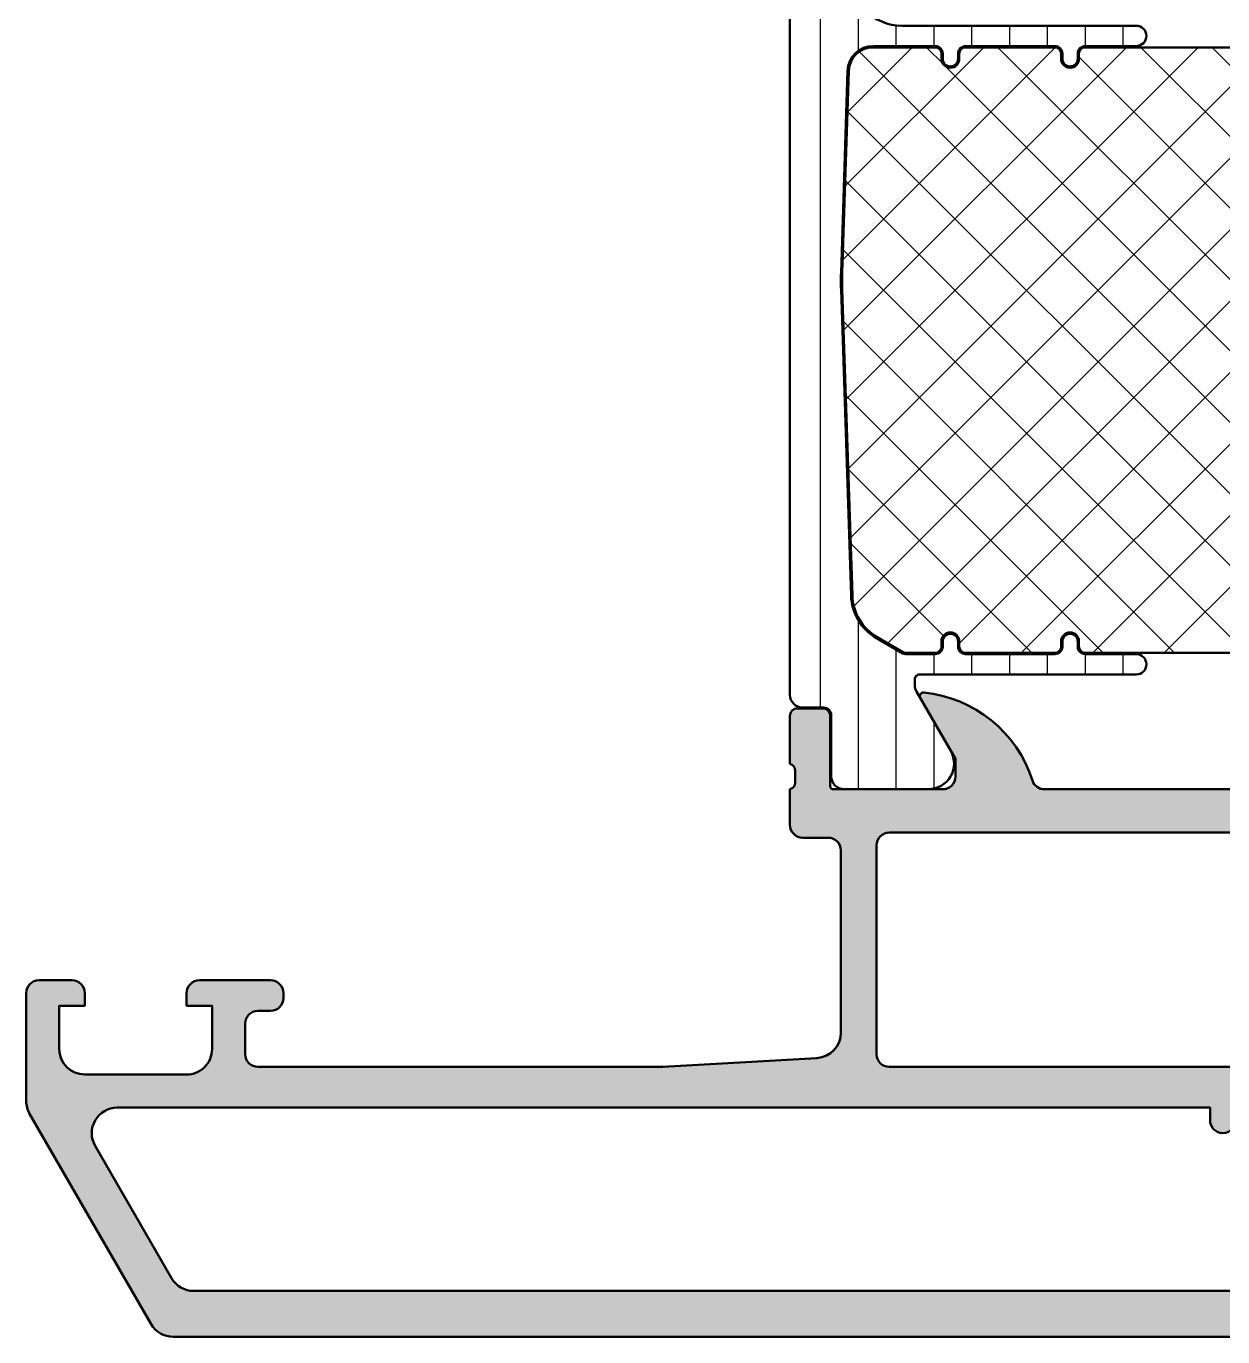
# Model space of a CAD drawing. Extents: x 0 to 94, y 1 to 85.
# Drawn here: x 0 to 47, y 1 to 52.5 of the extents above; entities that cross this region are included whole.
import ezdxf

# ---------------------------------------------------------------- set-up
doc = ezdxf.new("R2010")
doc.units = 0
for name, color, linetype, lineweight in [('0S-Alu contour', 7, 'Continuous', 50), ('0S-Alu hatch', 252, 'Continuous', 25), ('0S-Plastic contour', 254, 'Continuous', 50), ('0S-Plastic hatch', 253, 'Continuous', 25), ('0S-PT contour', 91, 'Continuous', 50), ('0S-PT hatch', 103, 'Continuous', 25)]:
    doc.layers.add(name, color=color, linetype=linetype, lineweight=lineweight)

# ---------------------------------------------------------------- blocks, each defined once
blk = doc.blocks.new('284163__CD37706F_D395_4E23_A7D4_A0CE91E773E0___7D90B9B9_1B23_477F_A422_43624CDB668D_')
at = {"layer": '0S-Plastic hatch'}
h = blk.add_hatch(dxfattribs=at)
h.set_pattern_fill('ANSI31', color=256, scale=0.4680000000000001, angle=45, style=0)
h.set_pattern_definition([(90, (0, 0), (-1.4859, 0), [])])
edge = h.paths.add_edge_path()
edge.add_line((30.00003665586419, 58.78999250437644), (30.00003665586422, 26.20998650437637))
edge.add_arc((30.50003665586422, 26.20998650437637), 0.5, 180, 270.0000000000081)
edge.add_line((30.50003665586429, 25.70998650437637), (31.32036932912176, 25.70998650437648))
edge.add_ellipse((31.32036932912177, 25.40998650437642), major_axis=(-0.3000000000000647, 0), ratio=1, start_angle=180, end_angle=270.0000000000007, ccw=False)
edge.add_line((31.62036932912183, 25.40998650437642), (31.62003469981566, 23.00998812144017))
edge.add_arc((32.12003067725435, 23.00998548181517), 0.4999959774456543, 179.9996975182267, 270.0003024811965)
edge.add_line((32.12003331687951, 22.50998950437649), (35.43519600369568, 22.50998950437649))
edge.add_arc((35.44707344677556, 23.50991896506141), 0.9999999999998763, 269.3194566383534, 389.9999965993499)
edge.add_line((36.31309888023615, 24.00991891366054), (34.96702393913387, 26.34138942201761))
edge.add_ellipse((35.40003665586415, 26.59138939631712), major_axis=(-0.4999999999998948, 0), ratio=1, start_angle=0, end_angle=29.99999659934548, ccw=False)
edge.add_line((34.90003665586426, 26.59138939631715), (34.90003665586423, 26.8100022334565))
edge.add_ellipse((35.10003665586421, 26.8100022334565), major_axis=(-0.1999999999999815, 0), ratio=1, start_angle=269.99999999999795, end_angle=360, ccw=False)
edge.add_line((35.10003665586422, 27.01000223345648), (43.60003665586424, 27.01000223345643))
edge.add_arc((43.60003665586425, 27.41000223345642), 0.3999999999999879, 269.999999999998, 449.9999999999979)
edge.add_line((43.60003665586427, 27.81000223345641), (41.60003665586432, 27.81000223345644))
edge.add_ellipse((41.60003665586435, 28.1100022334565), major_axis=(-0.3000000000000575, 0), ratio=1, start_angle=0, end_angle=89.99999999999591, ccw=False)
edge.add_line((41.30003665586428, 28.11000223345649), (41.3000366558642, 28.31000223345652))
edge.add_arc((41.00003665586423, 28.31000223345652), 0.2999999999999687, 0, 180)
edge.add_line((40.70003665586426, 28.31000223345652), (40.70003665586435, 28.11000223345662))
edge.add_ellipse((40.40003665586417, 28.11000223345656), major_axis=(-0.3000000000001748, 0), ratio=1, start_angle=90.000000000015, end_angle=180, ccw=False)
edge.add_line((40.40003665586425, 27.81000223345638), (36.90003665586425, 27.81000223345647))
edge.add_ellipse((36.90003665586426, 28.11000223345649), major_axis=(-0.300000000000022, 0), ratio=1, start_angle=0, end_angle=89.99999999999733, ccw=False)
edge.add_line((36.60003665586424, 28.11000223345649), (36.60003665586413, 28.31000223345652))
edge.add_arc((36.30003665586415, 28.31000223345652), 0.2999999999999829, 0, 180)
edge.add_line((36.00003665586417, 28.31000223345652), (36.00003665586425, 28.11000223345656))
edge.add_ellipse((35.70003665586423, 28.11000223345652), major_axis=(-0.3000000000000256, 0), ratio=1, start_angle=90.00000000000682, end_angle=180, ccw=False)
edge.add_line((35.70003665586426, 27.8100022334565), (34.53593504066382, 27.81000223345652))
edge.add_ellipse((34.53593504066384, 28.010002233088), major_axis=(-0.1999999996314727, 0), ratio=1, start_angle=59.99999999999301, end_angle=89.99999999999392, ccw=False)
edge.add_line((34.43593504084808, 27.83679715265027), (33.39913255755735, 28.43539521648166))
edge.add_ellipse((34.39913239212839, 30.16744611064351), major_axis=(-1.999999992277242, 0), ratio=1, start_angle=1.7229977105125158, end_angle=60.00000534461242, ccw=False)
edge.add_line((32.40003665586426, 30.10731120930062), (32.00541722590028, 42.13200459598545))
edge.add_ellipse((42.00003665584349, 42.46000223345704), major_axis=(-9.99999999997926, 0), ratio=1, start_angle=-1.8796251589935764, end_angle=1.8796251589964754, ccw=False)
edge.add_line((32.00541722590025, 42.78799987092812), (32.26319157721832, 50.72280199720378))
edge.add_ellipse((33.26265352021472, 50.69000223345658), major_axis=(-1.000000000000002, 0), ratio=1, start_angle=269.9999999999992, end_angle=358.12037484100546, ccw=False)
edge.add_line((33.26265352021473, 51.69000223345658), (35.70003665586428, 51.6900022334565))
edge.add_ellipse((35.70003665586428, 51.39000223345654), major_axis=(-0.2999999999999687, 0), ratio=1, start_angle=180, end_angle=270.00000000000136, ccw=False)
edge.add_line((36.00003665586425, 51.39000223345654), (36.00003665586422, 51.19000223345652))
edge.add_arc((36.3000366558642, 51.19000223345651), 0.2999999999999829, 180, 360)
edge.add_line((36.60003665586419, 51.19000223345651), (36.60003665586419, 51.3900022334565))
edge.add_ellipse((36.90003665586414, 51.3900022334565), major_axis=(-0.2999999999999545, 0), ratio=1, start_angle=270, end_angle=360, ccw=False)
edge.add_line((36.90003665586414, 51.69000223345646), (40.40003665586439, 51.69000223345651))
edge.add_ellipse((40.4000366558644, 51.39000223345659), major_axis=(-0.299999999999919, 0), ratio=1, start_angle=180, end_angle=270.00000000000136, ccw=False)
edge.add_line((40.70003665586432, 51.39000223345659), (40.70003665586424, 51.19000223345648))
edge.add_arc((41.00003665586423, 51.19000223345651), 0.2999999999999971, 180, 360)
edge.add_line((41.30003665586423, 51.19000223345651), (41.30003665586428, 51.39000223345651))
edge.add_ellipse((41.60003665586425, 51.39000223345655), major_axis=(-0.2999999999999687, 0), ratio=1, start_angle=270.00000000000273, end_angle=360, ccw=False)
edge.add_line((41.60003665586424, 51.69000223345651), (43.60003665586424, 51.6900022334565))
edge.add_arc((43.60003665586424, 52.09000223345649), 0.3999999999999844, 270, 450)
edge.add_line((43.60003665586424, 52.49000223345647), (34.38789806816391, 52.49000223345642))
edge.add_ellipse((34.38789806816388, 54.49000223345644), major_axis=(-2.000000000000014, 0), ratio=1, start_angle=-1.8796251589948838, end_angle=90.0000000000008, ccw=False)
edge.add_line((32.38897418217108, 54.55560176095083), (32.4000366558642, 54.89269325761212))
edge.add_ellipse((34.3991323998477, 54.8325583560371), major_axis=(-2.000000000000091, 0), ratio=1, start_angle=299.9999946553896, end_angle=358.2770022894894, ccw=False)
edge.add_line((33.39913256141517, 56.56460925688709), (34.40003657508047, 57.14248132995298))
edge.add_arc((33.90003665586416, 58.00850678037795), 1.000000000000033, 299.9999946553925, 360)
edge.add_line((34.9000366558642, 58.00850678037795), (34.90003665586426, 58.40858961243582))
edge.add_ellipse((35.40003665586421, 58.40858961243576), major_axis=(-0.4999999999999574, 0), ratio=1, start_angle=330.0000034006557, end_angle=360, ccw=False)
edge.add_line((34.96702393913388, 58.65858958673529), (36.31309888023627, 60.99006009509238))
edge.add_arc((35.44707344677565, 61.49006004369154), 0.9999999999999037, 330.0000034006489, 450.6805433616453)
edge.add_line((35.4351960036958, 62.48998950437648), (32.12003331687939, 62.48998950437648))
edge.add_arc((32.12003067725424, 61.98999352693769), 0.499995977445768, 89.99969751880435, 180.0003024805684)
edge.add_line((31.62003469981544, 61.989990887318), (31.62036932912172, 59.58999250437645))
edge.add_ellipse((31.3203693291217, 59.58999250437645), major_axis=(-0.3000000000000114, 0), ratio=1, start_angle=90.00000000001148, end_angle=180, ccw=False)
edge.add_line((31.32036932912177, 59.28999250437644), (30.50003665586419, 59.28999250437644))
edge.add_arc((30.50003665586419, 58.78999250437644), 0.5, 90, 180)
at = {"layer": '0S-Plastic contour', "color": 7}
for points in [[(35.4351960036958, 62.48998950437648), (32.12003331687939, 62.48998950437648)], [(31.62003469981544, 61.989990887318), (31.62036932912172, 59.58999250437645)], [(34.96702393913388, 58.65858958673529), (36.31309888023627, 60.99006009509238)], [(31.32036932912177, 59.28999250437644), (30.50003665586419, 59.28999250437644)], [(30.00003665586419, 58.78999250437644), (30.00003665586422, 26.20998650437637)], [(34.9000366558642, 58.00850678037795), (34.90003665586426, 58.40858961243582)], [(33.39913256141517, 56.56460925688709), (34.40003657508047, 57.14248132995298)], [(32.38897418217108, 54.55560176095083), (32.4000366558642, 54.89269325761212)], [(43.60003665586424, 52.49000223345647), (34.38789806816391, 52.49000223345642)], [(33.26265352021473, 51.69000223345658), (35.70003665586428, 51.6900022334565)], [(36.90003665586414, 51.69000223345646), (40.40003665586439, 51.69000223345651)], [(41.60003665586424, 51.69000223345651), (43.60003665586424, 51.6900022334565)], [(36.00003665586425, 51.39000223345654), (36.00003665586422, 51.19000223345652)], [(36.60003665586419, 51.19000223345651), (36.60003665586419, 51.3900022334565)], [(40.70003665586432, 51.39000223345659), (40.70003665586424, 51.19000223345648)], [(41.30003665586423, 51.19000223345651), (41.30003665586428, 51.39000223345651)], [(32.00541722590025, 42.78799987092812), (32.26319157721832, 50.72280199720378)], [(32.40003665586426, 30.10731120930062), (32.00541722590028, 42.13200459598545)], [(34.43593504084808, 27.83679715265027), (33.39913255755735, 28.43539521648166)], [(36.00003665586417, 28.31000223345652), (36.00003665586425, 28.11000223345656)], [(36.60003665586424, 28.11000223345649), (36.60003665586413, 28.31000223345652)], [(40.70003665586426, 28.31000223345652), (40.70003665586435, 28.11000223345662)], [(41.30003665586428, 28.11000223345649), (41.3000366558642, 28.31000223345652)], [(35.70003665586426, 27.8100022334565), (34.53593504066382, 27.81000223345652)], [(40.40003665586425, 27.81000223345638), (36.90003665586425, 27.81000223345647)], [(43.60003665586427, 27.81000223345641), (41.60003665586432, 27.81000223345644)], [(34.90003665586426, 26.59138939631715), (34.90003665586423, 26.8100022334565)], [(35.10003665586422, 27.01000223345648), (43.60003665586424, 27.01000223345643)], [(36.31309888023615, 24.00991891366054), (34.96702393913387, 26.34138942201761)], [(30.50003665586429, 25.70998650437637), (31.32036932912176, 25.70998650437648)], [(31.62036932912183, 25.40998650437642), (31.62003469981566, 23.00998812144017)], [(32.12003331687951, 22.50998950437649), (35.43519600369568, 22.50998950437649)]]:
    blk.add_lwpolyline(points, dxfattribs=at)
for centre, radius, start, end in [((32.12003067725424, 61.98999352693769), 0.499995977445768, 89.99969751880435, 180.0003024805684), ((35.44707344677565, 61.49006004369154), 0.9999999999999037, 330.0000034006489, 90.68054336164532), ((30.50003665586419, 58.78999250437644), 0.5, 90, 180), ((33.90003665586416, 58.00850678037795), 1.000000000000033, 299.9999946553925, 0), ((43.60003665586424, 52.09000223345649), 0.3999999999999844, 270, 90), ((36.3000366558642, 51.19000223345651), 0.2999999999999829, 180, 0), ((41.00003665586423, 51.19000223345651), 0.2999999999999971, 180, 0), ((36.30003665586415, 28.31000223345652), 0.2999999999999829, 0, 180), ((41.00003665586423, 28.31000223345652), 0.2999999999999687, 0, 180), ((43.60003665586425, 27.41000223345642), 0.3999999999999879, 269.999999999998, 89.99999999999797), ((30.50003665586422, 26.20998650437637), 0.5, 180, 270.0000000000081), ((35.44707344677556, 23.50991896506141), 0.9999999999998763, 269.3194566383534, 29.99999659934991), ((32.12003067725435, 23.00998548181517), 0.4999959774456543, 179.9996975182267, 270.0003024811965)]:
    blk.add_arc(centre, radius, start, end, dxfattribs=at)
at = {"layer": '0S-Plastic contour', "color": 7, "extrusion": (0, 0, -1)}
for centre, radius, start, end in [((-31.3203693291217, 59.58999250437645), 0.3000000000000114, 180, 269.9999999999885), ((-35.40003665586421, 58.40858961243576), 0.4999999999999574, 0, 29.99999659934428), ((-34.3991323998477, 54.8325583560371), 2.000000000000091, 1.722997710510562, 60.00000534461038), ((-34.38789806816388, 54.49000223345644), 2.000000000000014, 269.9999999999992, 1.879625158994947), ((-33.26265352021472, 50.69000223345658), 1.000000000000002, 1.879625158994559, 90.00000000000081), ((-35.70003665586428, 51.39000223345654), 0.2999999999999687, 89.99999999999864, 180), ((-36.90003665586414, 51.3900022334565), 0.2999999999999545, 0, 90), ((-40.4000366558644, 51.39000223345659), 0.299999999999919, 89.99999999999864, 180), ((-41.60003665586425, 51.39000223345655), 0.2999999999999687, 0, 89.99999999999729), ((-42.00003665584349, 42.46000223345704), 9.99999999997926, 358.1203748410035, 1.879625158993589), ((-34.39913239212839, 30.16744611064351), 1.999999992277242, 299.9999946553876, 358.2770022894875), ((-34.53593504066384, 28.010002233088), 0.1999999996314727, 270.0000000000061, 300.000000000007), ((-35.70003665586423, 28.11000223345652), 0.3000000000000256, 180, 269.9999999999932), ((-36.90003665586426, 28.11000223345649), 0.300000000000022, 270.0000000000027, 0), ((-40.40003665586417, 28.11000223345656), 0.3000000000001748, 180, 269.999999999985), ((-41.60003665586435, 28.1100022334565), 0.3000000000000575, 270.0000000000041, 0), ((-35.10003665586421, 26.8100022334565), 0.1999999999999815, 0, 90.00000000000205), ((-35.40003665586415, 26.59138939631712), 0.4999999999998948, 330.0000034006545, 0), ((-31.32036932912177, 25.40998650437642), 0.3000000000000647, 89.99999999999935, 180)]:
    blk.add_arc(centre, radius, start, end, dxfattribs=at)
blk = doc.blocks.new('371250__6106EE3A_7262_47FA_8F64_D0658A08811B_')
at = {"layer": '0S-PT hatch'}
h = blk.add_hatch(dxfattribs=at)
h.set_pattern_fill('ANSI37', color=256, scale=0.625, angle=90, style=0)
h.set_pattern_definition([(135, (0, 0), (-1.403165018917055, -1.403165018917055), []), (225, (0, 0), (1.403165018917055, -1.403165018917055), [])])
edge = h.paths.add_edge_path()
edge.add_ellipse((57.90003665586418, 51.19000223345649), major_axis=(-0.4500000000000171, 0), ratio=1, start_angle=180, end_angle=270.0000000000018, ccw=False)
edge.add_line((58.3500366558642, 51.19000223345648), (58.35003665586423, 28.31000223345649))
edge.add_ellipse((57.90003665586425, 28.31000223345648), major_axis=(-0.4499999999999816, 0), ratio=1, start_angle=90.00000000000091, end_angle=180, ccw=False)
edge.add_line((57.90003665586425, 27.8600022334565), (41.60003665586422, 27.86000223345644))
edge.add_ellipse((41.60003665586424, 28.11000223345645), major_axis=(-0.2500000000000142, 0), ratio=1, start_angle=0, end_angle=89.99999999999352, ccw=False)
edge.add_line((41.35003665586423, 28.11000223345644), (41.35003665586419, 28.31000223345649))
edge.add_arc((41.00003665586418, 28.31000223345648), 0.3500000000000227, 0, 180)
edge.add_line((40.65003665586416, 28.31000223345648), (40.65003665586426, 28.11000223345648))
edge.add_ellipse((40.4000366558642, 28.11000223345651), major_axis=(-0.250000000000071, 0), ratio=1, start_angle=89.99999999999352, end_angle=180, ccw=False)
edge.add_line((40.40003665586417, 27.86000223345644), (36.90003665586421, 27.86000223345644))
edge.add_ellipse((36.90003665586422, 28.11000223345648), major_axis=(-0.2500000000000391, 0), ratio=1, start_angle=0, end_angle=89.9999999999967, ccw=False)
edge.add_line((36.65003665586418, 28.11000223345648), (36.65003665586421, 28.31000223345649))
edge.add_arc((36.30003665586419, 28.31000223345648), 0.3500000000000227, 0, 180)
edge.add_line((35.95003665586417, 28.31000223345648), (35.95003665586428, 28.11000223345649))
edge.add_ellipse((35.70003665586425, 28.11000223345653), major_axis=(-0.2500000000000355, 0), ratio=1, start_angle=89.99999999998528, end_angle=180, ccw=False)
edge.add_line((35.70003665586418, 27.8600022334565), (34.53593504066391, 27.8600022334565))
edge.add_ellipse((34.5359350429967, 28.01000224179379), major_axis=(-0.1500000083372975, 0), ratio=1, start_angle=59.99999910894451, end_angle=89.99999910894002, ccw=False)
edge.add_line((34.4609350368078, 27.88009842517221), (33.42413255351805, 28.47869648900293))
edge.add_ellipse((34.39913239212836, 30.16744611064341), major_axis=(-1.949999992277179, 0), ratio=1, start_angle=1.7210023747031755, end_angle=60.000005344608724, ccw=False)
edge.add_line((32.45001200879229, 30.10888246027171), (32.05539032305014, 42.13364458417228))
edge.add_ellipse((42.00028857712651, 42.46000227509019), major_axis=(-9.950251787083213, 0), ratio=1, start_angle=-1.8796724993547969, end_angle=1.8795778186367897, ccw=False)
edge.add_line((32.05539086236662, 42.78637639985521), (32.31316467436805, 50.72116200901635))
edge.add_ellipse((33.26265352021468, 50.6900022334565), major_axis=(-0.9500000000000488, 0), ratio=1, start_angle=269.99999999999784, end_angle=358.12037484100483, ccw=False)
edge.add_line((33.26265352021471, 51.64000223345655), (35.70003665586421, 51.64000223345651))
edge.add_ellipse((35.70003665586423, 51.39000223345651), major_axis=(-0.2499999999999929, 0), ratio=1, start_angle=180, end_angle=270.0000000000049, ccw=False)
edge.add_line((35.95003665586423, 51.3900022334565), (35.95003665586423, 51.19000223345649))
edge.add_arc((36.3000366558642, 51.1900022334565), 0.3499999999999801, 180, 360)
edge.add_line((36.65003665586418, 51.1900022334565), (36.65003665586418, 51.39000223345647))
edge.add_ellipse((36.90003665586417, 51.39000223345649), major_axis=(-0.2499999999999858, 0), ratio=1, start_angle=270, end_angle=360, ccw=False)
edge.add_line((36.90003665586417, 51.64000223345648), (40.40003665586428, 51.64000223345649))
edge.add_ellipse((40.40003665586428, 51.3900022334565), major_axis=(-0.2499999999999858, 0), ratio=1, start_angle=180, end_angle=270, ccw=False)
edge.add_line((40.65003665586426, 51.39000223345652), (40.65003665586424, 51.19000223345651))
edge.add_arc((41.00003665586422, 51.1900022334565), 0.3499999999999801, 180, 360)
edge.add_line((41.35003665586419, 51.1900022334565), (41.35003665586423, 51.39000223345654))
edge.add_ellipse((41.60003665586417, 51.39000223345654), major_axis=(-0.2499999999999432, 0), ratio=1, start_angle=270.00000000000324, end_angle=360, ccw=False)
edge.add_line((41.60003665586415, 51.64000223345649), (57.90003665586417, 51.64000223345651))
at = {"layer": '0S-PT contour', "color": 7}
for points in [[(33.26265352021471, 51.64000223345655), (35.70003665586421, 51.64000223345651)], [(36.90003665586417, 51.64000223345648), (40.40003665586428, 51.64000223345649)], [(41.60003665586415, 51.64000223345649), (57.90003665586417, 51.64000223345651)], [(35.95003665586423, 51.3900022334565), (35.95003665586423, 51.19000223345649)], [(36.65003665586418, 51.1900022334565), (36.65003665586418, 51.39000223345647)], [(40.65003665586426, 51.39000223345652), (40.65003665586424, 51.19000223345651)], [(41.35003665586419, 51.1900022334565), (41.35003665586423, 51.39000223345654)], [(58.3500366558642, 51.19000223345648), (58.35003665586423, 28.31000223345649)], [(32.05539086236662, 42.78637639985521), (32.31316467436805, 50.72116200901635)], [(32.45001200879229, 30.10888246027171), (32.05539032305014, 42.13364458417228)], [(34.4609350368078, 27.88009842517221), (33.42413255351805, 28.47869648900293)], [(35.95003665586417, 28.31000223345648), (35.95003665586428, 28.11000223345649)], [(36.65003665586418, 28.11000223345648), (36.65003665586421, 28.31000223345649)], [(40.65003665586416, 28.31000223345648), (40.65003665586426, 28.11000223345648)], [(41.35003665586423, 28.11000223345644), (41.35003665586419, 28.31000223345649)], [(35.70003665586418, 27.8600022334565), (34.53593504066391, 27.8600022334565)], [(40.40003665586417, 27.86000223345644), (36.90003665586421, 27.86000223345644)], [(57.90003665586425, 27.8600022334565), (41.60003665586422, 27.86000223345644)]]:
    blk.add_lwpolyline(points, dxfattribs=at)
at = {"layer": '0S-PT contour', "color": 7, "extrusion": (0, 0, -1)}
for centre, radius, start, end in [((-33.26265352021468, 50.6900022334565), 0.9500000000000488, 1.879625158995141, 90.00000000000216), ((-35.70003665586423, 51.39000223345651), 0.2499999999999929, 89.99999999999511, 180), ((-36.90003665586417, 51.39000223345649), 0.2499999999999858, 0, 90), ((-40.40003665586428, 51.3900022334565), 0.2499999999999858, 90, 180), ((-41.60003665586417, 51.39000223345654), 0.2499999999999432, 0, 89.99999999999675), ((-57.90003665586418, 51.19000223345649), 0.4500000000000171, 89.9999999999982, 180), ((-42.00028857712651, 42.46000227509019), 9.950251787083213, 358.1204221813632, 1.879672499354734), ((-34.39913239212836, 30.16744611064341), 1.949999992277179, 299.9999946553913, 358.2789976252968), ((-57.90003665586425, 28.31000223345648), 0.4499999999999816, 180, 269.9999999999991), ((-34.5359350429967, 28.01000224179379), 0.1500000083372975, 270.0000008910601, 300.0000008910555), ((-35.70003665586425, 28.11000223345653), 0.2500000000000355, 180, 270.0000000000147), ((-36.90003665586422, 28.11000223345648), 0.2500000000000391, 270.0000000000033, 0), ((-40.4000366558642, 28.11000223345651), 0.250000000000071, 180, 270.0000000000065), ((-41.60003665586424, 28.11000223345645), 0.2500000000000142, 270.0000000000065, 0)]:
    blk.add_arc(centre, radius, start, end, dxfattribs=at)
at = {"layer": '0S-PT contour', "color": 7}
for centre, radius, start, end in [((36.3000366558642, 51.1900022334565), 0.3499999999999801, 180, 0), ((41.00003665586422, 51.1900022334565), 0.3499999999999801, 180, 0), ((36.30003665586419, 28.31000223345648), 0.3500000000000227, 0, 180), ((41.00003665586418, 28.31000223345648), 0.3500000000000227, 0, 180)]:
    blk.add_arc(centre, radius, start, end, dxfattribs=at)
blk = doc.blocks.new('347480__6B364304_8D29_43BD_B2CE_F0F7A4046954_')
at = {"layer": '0S-Alu hatch'}
h = blk.add_hatch(color=256, dxfattribs=at)
edge = h.paths.add_edge_path()
edge.add_arc((30.50000089307732, 21.09999799728371), 0.5, 180, 270)
edge.add_line((30.50000089307732, 20.59999799728371), (31.50000089307731, 20.59999799728371))
edge.add_ellipse((31.50000089307731, 20.09999799728371), major_axis=(-0.5000000000000036, 0), ratio=1, start_angle=180, end_angle=269.9999999999996, ccw=False)
edge.add_line((32.00000089307732, 20.09999799728371), (32.00000089307732, 12.9444885253904))
edge.add_ellipse((31.00001022148989, 12.94447682080055), major_axis=(-0.9999906716559251, 0), ratio=1, start_angle=93.26926935201021, end_angle=180.0006706298244, ccw=False)
edge.add_line((31.05703824659294, 11.94611358642555), (25.00000280042686, 11.59999847412086))
edge.add_line((25.00000280042686, 11.59999847412086), (9.10000890394157, 11.59999847412086))
edge.add_ellipse((9.100005264584905, 12.0999948347642), major_axis=(-0.4999963606565802, 0), ratio=1, start_angle=-0.000417042864683026, end_angle=90.00041704258962, ccw=False)
edge.add_line((8.60000890394157, 12.09999847412327), (8.60000890394157, 13.30000305175747))
edge.add_ellipse((9.100011644809268, 13.30000031088989), major_axis=(-0.5000027408752105, 0), ratio=1, start_angle=270.0003140785809, end_angle=359.99968592151924, ccw=False)
edge.add_line((9.10000890394157, 13.80000305175758), (9.60000890394157, 13.80000305175758))
edge.add_arc((9.600021785517795, 14.29999017018136), 0.4999871185897141, 269.9985238420675, 360.0014761578453)
edge.add_line((10.10000890394157, 14.30000305175682), (10.10000890394157, 14.49999999999977))
edge.add_arc((9.600022703926255, 14.50001379998446), 0.4999862002057592, 359.9984185945515, 450.001581405406)
edge.add_line((9.60000890394157, 14.99999999999977), (6.799990593394694, 14.99999999999977))
edge.add_arc((6.800039329168681, 14.49995126422578), 0.5000487381489312, 90.00558416400675, 179.994415836045)
edge.add_line((6.299990593394694, 14.49999999999932), (6.299990593394694, 13.99999999999977))
edge.add_line((6.299990593394694, 13.99999999999977), (7.299990593394694, 13.99999999999977))
edge.add_line((7.299990593394694, 13.99999999999977), (7.299990593394694, 12.30000305175758))
edge.add_ellipse((6.300037843102484, 12.29995580302608), major_axis=(-0.999952751408484, 0), ratio=1, start_angle=89.9990412743008, end_angle=180.0027072808267, ccw=False)
edge.add_line((6.300021110973018, 11.30000305175758), (2.299990593394694, 11.30000305175758))
edge.add_ellipse((2.300033771894345, 12.30004623025723), major_axis=(-1.000043179431801, 0), ratio=1, start_angle=0.00247383901108833, end_angle=89.9975261610225, ccw=False)
edge.add_line((1.299990593394694, 12.300003051757), (1.300049721202311, 13.99999999999989))
edge.add_line((1.300049721202311, 13.99999999999989), (2.300049721202311, 13.99999999999977))
edge.add_line((2.300049721202311, 13.99999999999977), (2.300049721202311, 14.49999999999977))
edge.add_arc((1.799999769986369, 14.49995004878383), 0.500049953710817, 0.0057234159238532, 89.99427658409537)
edge.add_line((1.800049721202283, 14.99999999999977), (0.5000008930773119, 14.99999999999977))
edge.add_arc((0.5000508442931972, 14.49995004878391), 0.5000499537107319, 90.00572341590134, 179.9942765840761)
edge.add_line((8.930773402e-07, 14.5), (-8.930773435e-07, 10.25881933083676))
edge.add_arc((0.9999991069224872, 10.2588187781987), 0.9999999999999833, 179.9999683412259, 210.0000000000003)
edge.add_line((0.1339737031380657, 9.758818778198702), (4.90220494791937, 1.5))
edge.add_arc((5.768230351703811, 2.000000000000004), 1.000000000000004, 210.0000000000001, 270.0000000000004)
edge.add_line((5.768230351703818, 1), (88.23175712933606, 1))
edge.add_arc((88.23175712933606, 2.000000000000007), 1.000000000000012, 270, 329.9999999999999)
edge.add_line((89.09778253312051, 1.5), (93.86601377790181, 9.758818778198616))
edge.add_arc((92.99998837411736, 10.25881877819862), 1.00000000000001, 330.0000000000001, 360.0000316702843)
edge.add_line((93.99998837411722, 10.25881933094936), (93.99998658796255, 14.49999999999988))
edge.add_arc((93.4999366367467, 14.4999500487839), 0.5000499537107458, 0.0057234159238532, 89.99427658410028)
edge.add_line((93.49998658796257, 14.99999999999977), (92.19993775983757, 14.99999999999977))
edge.add_arc((92.1999877110535, 14.49995004878384), 0.5000499537108027, 90.00572341590625, 179.9942765840761)
edge.add_line((91.69993775983757, 14.49999999999993), (91.69993775983757, 13.99999999999977))
edge.add_line((91.69993775983757, 13.99999999999977), (92.69993775983755, 13.99999999999989))
edge.add_line((92.69993775983755, 13.99999999999989), (92.69999688764518, 12.3000030517577))
edge.add_ellipse((91.69995370914555, 12.30004623025723), major_axis=(-1.000043179431803, 0), ratio=1, start_angle=90.00247383897761, end_angle=179.9975261609891, ccw=False)
edge.add_line((91.69999688764518, 11.30000305175758), (87.69996637006682, 11.30000305175758))
edge.add_ellipse((87.69994963793738, 12.29995580302606), major_axis=(-0.9999527514084658, 0), ratio=1, start_angle=-0.0027072808267121218, end_angle=90.00095872569841, ccw=False)
edge.add_line((86.69999688764518, 12.30000305175771), (86.69999688764518, 13.99999999999977))
edge.add_line((86.69999688764518, 13.99999999999977), (87.69999688764518, 13.99999999999977))
edge.add_line((87.69999688764518, 13.99999999999977), (87.69999688764518, 14.49999999999966))
edge.add_arc((87.19994815187118, 14.49995126422577), 0.5000487381489455, 0.0055841639549441, 89.99441583599162)
edge.add_line((87.19999688764518, 14.99999999999977), (84.39997857709832, 14.99999999999977))
edge.add_arc((84.3999647771136, 14.50001379998447), 0.499986200205745, 89.99841859459237, 180.0015814054484)
edge.add_line((83.89997857709831, 14.49999999999941), (83.89997857709831, 14.30000305175758))
edge.add_arc((84.39996569552208, 14.29999017018136), 0.4999871185897141, 179.9985238419079, 270.0014761579325)
edge.add_line((84.39997857709832, 13.80000305175758), (84.8999785770983, 13.80000305175758))
edge.add_ellipse((84.89997583623061, 13.30000031088989), major_axis=(-0.5000027408752105, 0), ratio=1, start_angle=180.0003140784808, end_angle=269.99968592141886, ccw=False)
edge.add_line((85.39997857709831, 13.30000305175671), (85.39997857709831, 12.09999847412075))
edge.add_ellipse((84.89998221645496, 12.09999483476421), major_axis=(-0.4999963606565962, 0), ratio=1, start_angle=89.9995829574122, end_angle=180.0004170428646, ccw=False)
edge.add_line((84.8999785770983, 11.59999847412086), (68.99998468061303, 11.59999847412086))
edge.add_line((68.99998468061303, 11.59999847412086), (62.94294923444694, 11.94611358642555))
edge.add_ellipse((62.99997725955, 12.94447682080056), major_axis=(-0.9999906716559332, 0), ratio=1, start_angle=-0.0006706298242988851, end_angle=86.7307306479895, ccw=False)
edge.add_line((61.99998658796257, 12.94448852538987), (61.99998658796257, 20.09999799728371))
edge.add_ellipse((62.49998658796256, 20.09999799728371), major_axis=(-0.4999999999999929, 0), ratio=1, start_angle=269.9999999999992, end_angle=360, ccw=False)
edge.add_line((62.49998658796257, 20.59999799728371), (63.49998658796256, 20.59999799728371))
edge.add_arc((63.49998658796256, 21.09999799728371), 0.5, 270, 360)
edge.add_line((63.99998658796256, 21.09999799728371), (64.0000042309374, 22.4999895043763))
edge.add_ellipse((64.07884067748046, 22.76751009636944), major_axis=(-0.2788950563274501, 0), ratio=1, start_angle=-1.1645893740953284, end_angle=73.58012358050729, ccw=False)
edge.add_line((63.80000323093739, 22.7731785043678), (63.80000323093739, 23.22677250436777))
edge.add_ellipse((64.07887132658055, 23.23243316384483), major_axis=(-0.2789255417371434, 0), ratio=1, start_angle=-73.5754054446461, end_angle=1.1628700728862214, ccw=False)
edge.add_line((64.00000423093739, 23.49997650436777), (64.0000042309374, 25.3799875043763))
edge.add_arc((63.70000423093739, 25.3799875043763), 0.3000000000000114, 0, 90)
edge.add_line((63.70000423093739, 25.67998750437631), (62.72002991189461, 25.67998750437631))
edge.add_arc((62.72002991189461, 25.3799875043763), 0.3000000000000114, 90, 180)
edge.add_line((62.4200299118946, 25.3799875043763), (62.4200299118946, 22.6199895043763))
edge.add_ellipse((62.30002991189457, 22.6199895043763), major_axis=(-0.120000000000033, 0), ratio=1, start_angle=90, end_angle=180, ccw=False)
edge.add_line((62.30002991189457, 22.49998950437627), (58.00000423093741, 22.49998950437626))
edge.add_ellipse((58.0000042309374, 22.99998950437626), major_axis=(-0.4999999999999965, 0), ratio=1, start_angle=0, end_angle=90.0000000000008, ccw=False)
edge.add_line((57.50000423093741, 22.99998950437627), (57.50000423093742, 23.69998950437631))
edge.add_line((57.50000423093742, 23.69998950437631), (58.88149968855976, 26.09280982740382))
edge.add_arc((58.7618844462891, 26.16186971972798), 0.1381197846483011, 329.9999999999938, 455.6225775507892)
edge.add_arc((59.23822747211122, 21.32338064252846), 5.000000000000015, 95.6225775507937, 162.2515836439301)
edge.add_ellipse((54.00000423093744, 22.99998950437622), major_axis=(-0.4999999999999491, 0), ratio=1, start_angle=89.9999999999992, end_angle=162.2515836439318, ccw=False)
edge.add_line((54.00000423093743, 22.49998950437627), (40.00003665586429, 22.49998950437648))
edge.add_ellipse((40.00003665586433, 22.99998950437663), major_axis=(-0.5000000000001457, 0), ratio=1, start_angle=17.748416356067025, end_angle=89.99999999999432, ccw=False)
edge.add_arc((34.76181341469049, 21.32338064252876), 4.999999999999914, 17.74841635607089, 84.37742244920724)
edge.add_arc((35.23815644051251, 26.16186971972819), 0.1381197846482982, 84.37742244920769, 209.9999999999944)
edge.add_line((35.11854119824184, 26.09280982740405), (36.5000366558642, 23.69998950437651))
edge.add_line((36.5000366558642, 23.69998950437651), (36.5000366558642, 22.99998950437648))
edge.add_ellipse((36.0000366558642, 22.99998950437648), major_axis=(-0.5, 0), ratio=1, start_angle=90.0000000000008, end_angle=180, ccw=False)
edge.add_line((36.00003665586421, 22.49998950437648), (31.700010974907, 22.49998950437648))
edge.add_ellipse((31.70001097490699, 22.61998950437648), major_axis=(-0.1199999999999974, 0), ratio=1, start_angle=0, end_angle=90.00000000000341, ccw=False)
edge.add_line((31.58001097490699, 22.61998950437648), (31.58001097490699, 25.37998750437647))
edge.add_arc((31.28001097490698, 25.37998750437647), 0.3000000000000114, 0, 90)
edge.add_line((31.28001097490698, 25.67998750437649), (30.3000366558642, 25.67998750437649))
edge.add_arc((30.3000366558642, 25.37998750437649), 0.2999999999999971, 90, 180)
edge.add_line((30.00003665586421, 25.37998750437649), (30.00003665586421, 23.49997650436797))
edge.add_ellipse((29.92116956022104, 23.23243316384503), major_axis=(-0.2789255417371511, 0), ratio=1, start_angle=178.8371299271139, end_angle=253.57540544464518, ccw=False)
edge.add_line((30.20003765586421, 23.22677250436797), (30.2000376558642, 22.77317850436796))
edge.add_ellipse((29.92120020932117, 22.76751009636959), major_axis=(-0.2788950563274165, 0), ratio=1, start_angle=106.4198764194916, end_angle=181.1645893740976, ccw=False)
edge.add_line((30.00003665586421, 22.49998950437649), (30.00000089307731, 21.09999799728371))
edge = h.paths.add_edge_path()
edge.add_ellipse((33.89999191692989, 20.29999768754652), major_axis=(-0.4999971273764557, 0), ratio=1, start_angle=-90.00032918124731, end_angle=0.0003291815056059022, ccw=False)
edge.add_line((33.89999478956169, 20.79999481491473), (60.09999269147819, 20.79999481491473))
edge.add_ellipse((60.09999556410999, 20.29999768754652), major_axis=(-0.4999971273764557, 0), ratio=1, start_angle=179.9996708184945, end_angle=270.00032918124725, ccw=False)
edge.add_line((60.59999269147819, 20.29999481491473), (60.59999269147822, 12.09999847412089))
edge.add_ellipse((60.09999269147822, 12.09999847412089), major_axis=(-0.5, 0), ratio=1, start_angle=90, end_angle=180, ccw=False)
edge.add_line((60.09999269147822, 11.59999847412089), (33.89999478956169, 11.59999847412086))
edge.add_ellipse((33.89999478956169, 12.09999847412086), major_axis=(-0.5, 0), ratio=1, start_angle=0, end_angle=90, ccw=False)
edge.add_line((33.39999478956169, 12.09999847412086), (33.39999478956169, 20.29999481491247))
edge = h.paths.add_edge_path()
edge.add_ellipse((6.576520728569255, 3.800000000000017), major_axis=(-1.000000000000005, 0), ratio=1, start_angle=30.000000000000284, end_angle=90.00000000000028, ccw=False)
edge.add_line((5.710495324784814, 3.300000000000011), (2.708273927200151, 8.49999999618717))
edge.add_ellipse((3.574299330984597, 8.999999996187167), major_axis=(-1.000000000000004, 0), ratio=1, start_angle=-90.00000000000023, end_angle=29.999999999999716, ccw=False)
edge.add_line((3.574299330984601, 9.99999999618717), (46.49999374051996, 9.99999999618717))
edge.add_line((46.49999374051996, 9.99999999618717), (46.49999374052, 9.49999999618717))
edge.add_arc((46.99999374051997, 9.49999999618717), 0.4999999999999716, 180, 360)
edge.add_line((47.49999374051994, 9.49999999618717), (47.49999374051994, 9.99999999618717))
edge.add_line((47.49999374051994, 9.99999999618717), (90.4256881500553, 9.999999996187173))
edge.add_ellipse((90.4256881500553, 8.999999996187167), major_axis=(-1.000000000000005, 0), ratio=1, start_angle=150.0000000000004, end_angle=270, ccw=False)
edge.add_line((91.29171355383971, 8.49999999618717), (88.28949215625482, 3.299999999999666))
edge.add_ellipse((87.4234667524704, 3.799999999999646), major_axis=(-0.999999999999976, 0), ratio=1, start_angle=90, end_angle=150.0000000000006, ccw=False)
edge.add_line((87.4234667524704, 2.79999999999967), (6.576520728569263, 2.800000000000011))
at = {"layer": '0S-Alu contour', "color": 7}
for points in [[(35.11854119824184, 26.09280982740405), (36.5000366558642, 23.69998950437651), (36.5000366558642, 22.99998950437648)], [(30.00003665586421, 25.37998750437649), (30.00003665586421, 23.49997650436797)], [(31.28001097490698, 25.67998750437649), (30.3000366558642, 25.67998750437649)], [(31.58001097490699, 22.61998950437648), (31.58001097490699, 25.37998750437647)], [(30.20003765586421, 23.22677250436797), (30.2000376558642, 22.77317850436796)], [(30.00003665586421, 22.49998950437649), (30.00000089307731, 21.09999799728371)], [(36.00003665586421, 22.49998950437648), (31.700010974907, 22.49998950437648)], [(54.00000423093743, 22.49998950437627), (40.00003665586429, 22.49998950437648)], [(30.50000089307732, 20.59999799728371), (31.50000089307731, 20.59999799728371)], [(33.89999478956169, 20.79999481491473), (60.09999269147819, 20.79999481491473)], [(32.00000089307732, 20.09999799728371), (32.00000089307732, 12.9444885253904)], [(33.39999478956169, 12.09999847412086), (33.39999478956169, 20.29999481491247)], [(1.800049721202283, 14.99999999999977), (0.5000008930773118, 14.99999999999977)], [(9.60000890394157, 14.99999999999977), (6.799990593394694, 14.99999999999977)], [(8.930773402e-07, 14.5), (-8.930773435e-07, 10.25881933083676)], [(1.299990593394694, 12.300003051757), (1.300049721202311, 13.99999999999989), (2.300049721202311, 13.99999999999977), (2.300049721202311, 14.49999999999977)], [(6.299990593394694, 14.49999999999932), (6.299990593394694, 13.99999999999977), (7.299990593394694, 13.99999999999977), (7.299990593394694, 12.30000305175758)], [(10.10000890394157, 14.30000305175682), (10.10000890394157, 14.49999999999977)], [(9.10000890394157, 13.80000305175758), (9.60000890394157, 13.80000305175758)], [(8.60000890394157, 12.09999847412327), (8.60000890394157, 13.30000305175747)], [(31.05703824659294, 11.94611358642555), (25.00000280042686, 11.59999847412086), (9.10000890394157, 11.59999847412086)], [(60.09999269147822, 11.59999847412089), (33.89999478956169, 11.59999847412086)], [(6.300021110973018, 11.30000305175758), (2.299990593394694, 11.30000305175758)], [(3.574299330984601, 9.99999999618717), (46.49999374051996, 9.99999999618717), (46.49999374052, 9.49999999618717)], [(0.1339737031380657, 9.758818778198702), (4.90220494791937, 1.5)], [(5.710495324784814, 3.300000000000011), (2.708273927200151, 8.49999999618717)], [(87.4234667524704, 2.79999999999967), (6.576520728569262, 2.800000000000011)], [(5.768230351703818, 1), (88.23175712933606, 1)]]:
    blk.add_lwpolyline(points, dxfattribs=at)
for centre, radius, start, end in [((35.23815644051251, 26.16186971972819), 0.1381197846482982, 84.37742244920769, 209.9999999999944), ((34.76181341469049, 21.32338064252876), 4.999999999999914, 17.74841635607089, 84.37742244920724), ((30.3000366558642, 25.37998750437649), 0.2999999999999971, 90, 180), ((31.28001097490698, 25.37998750437647), 0.3000000000000114, 0, 90), ((30.50000089307732, 21.09999799728371), 0.5, 180, 270), ((0.5000508442931972, 14.49995004878391), 0.5000499537107319, 90.00572341590134, 179.9942765840761), ((1.799999769986369, 14.49995004878383), 0.500049953710817, 0.0057234159238532, 89.99427658409537), ((6.800039329168681, 14.49995126422578), 0.5000487381489312, 90.00558416400675, 179.994415836045), ((9.600022703926255, 14.50001379998446), 0.4999862002057592, 359.9984185945515, 90.00158140540601), ((9.600021785517795, 14.29999017018136), 0.4999871185897141, 269.9985238420675, 0.0014761578452432), ((0.9999991069224872, 10.2588187781987), 0.9999999999999833, 179.9999683412259, 210.0000000000003), ((46.99999374051997, 9.49999999618717), 0.4999999999999716, 180, 0), ((5.768230351703811, 2.000000000000004), 1.000000000000004, 210.0000000000001, 270.0000000000004)]:
    blk.add_arc(centre, radius, start, end, dxfattribs=at)
at = {"layer": '0S-Alu contour', "color": 7, "extrusion": (0, 0, -1)}
for centre, radius, start, end in [((-29.92116956022104, 23.23243316384503), 0.2789255417371511, 106.4245945553548, 181.1628700728862), ((-29.92120020932117, 22.76751009636959), 0.2788950563274165, 178.8354106259024, 253.5801235805084), ((-36.0000366558642, 22.99998950437648), 0.5, 180, 269.9999999999992), ((-40.00003665586433, 22.99998950437663), 0.5000000000001457, 270.0000000000057, 342.251583643933), ((-31.70001097490699, 22.61998950437648), 0.1199999999999974, 269.9999999999966, 0), ((-31.50000089307731, 20.09999799728371), 0.5000000000000036, 90.0000000000004, 180), ((-33.89999191692989, 20.29999768754652), 0.4999971273764557, 359.9996708184944, 90.0003291812473), ((-9.100011644809268, 13.30000031088989), 0.5000027408752105, 0.0003140784807261, 89.99968592141909), ((-31.00001022148989, 12.94447682080055), 0.9999906716559253, 179.9993293701756, 266.7307306479898), ((-2.300033771894345, 12.30004623025723), 1.000043179431801, 270.0024738389775, 359.9975261609889), ((-6.300037843102484, 12.29995580302608), 0.999952751408484, 179.9972927191733, 270.0009587256992), ((-9.100005264584905, 12.0999948347642), 0.4999963606565802, 269.9995829574104, 0.0004170428646345), ((-33.89999478956169, 12.09999847412086), 0.5, 270, 0), ((-3.574299330984597, 8.999999996187167), 1.000000000000004, 330.0000000000004, 90.00000000000018), ((-6.576520728569255, 3.800000000000017), 1.000000000000005, 269.9999999999997, 329.9999999999998)]:
    blk.add_arc(centre, radius, start, end, dxfattribs=at)
blk = doc.blocks.new('371250__8A67EED7_F432_47CD_BC09_1D54B93CBA06_')
at = {"layer": '0S-Alu contour', "color": 7}
blk.add_blockref('347480__6B364304_8D29_43BD_B2CE_F0F7A4046954_', (0, 0), dxfattribs=at)
at = {"layer": '0S-Plastic contour', "color": 7}
blk.add_blockref('284163__CD37706F_D395_4E23_A7D4_A0CE91E773E0___7D90B9B9_1B23_477F_A422_43624CDB668D_', (0, 0), dxfattribs=at)
at = {"layer": '0S-PT contour', "color": 7}
blk.add_blockref('371250__6106EE3A_7262_47FA_8F64_D0658A08811B_', (0, 0), dxfattribs=at)

msp = doc.modelspace()

# ---------------------------------------------------------------- block references
at = {"layer": '0S-Alu contour', "color": 7}
msp.add_blockref('371250__8A67EED7_F432_47CD_BC09_1D54B93CBA06_', (0, 0), dxfattribs=at)

doc.saveas('drawing.dxf')
